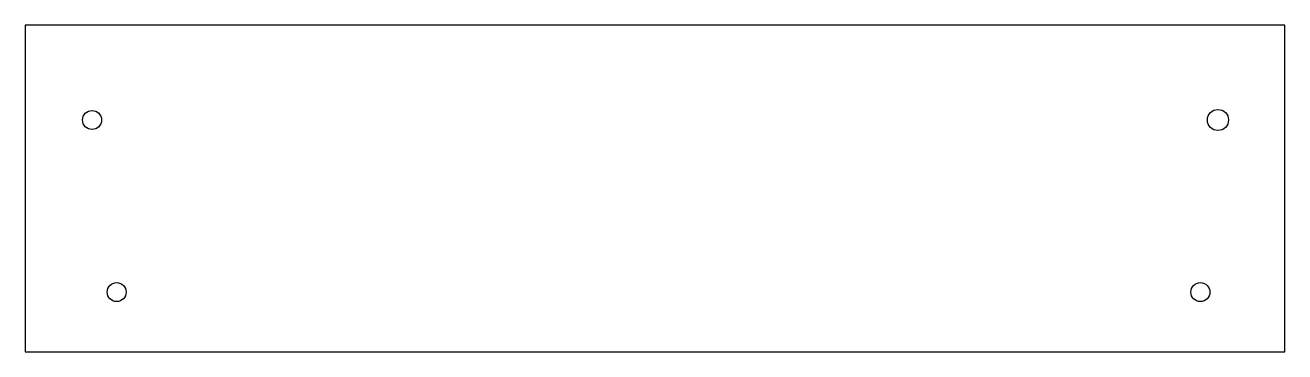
# Model space of a CAD drawing. Header units: millimetres. Extents: x -139 to 40, y 65 to 112.
import ezdxf

# ---------------------------------------------------------------- set-up
doc = ezdxf.new("R2010")
doc.units = ezdxf.units.MM
doc.layers.get('0').update_dxf_attribs({"linetype": 'CONTINUOUS'})

msp = doc.modelspace()

# ---------------------------------------------------------------- linework, layer by layer
msp.add_lwpolyline([(40, 112), (-139, 112), (-139, 111.5), (-139, 65.5), (40, 65.5), (40, 111.5)], close=True)
for centre, radius in [((-129.5, 98.5), 1.35), ((30.5, 98.5), 1.5), ((-126, 74), 1.35), ((28, 74), 1.35)]:
    msp.add_circle(centre, radius)

doc.saveas('drawing.dxf')
